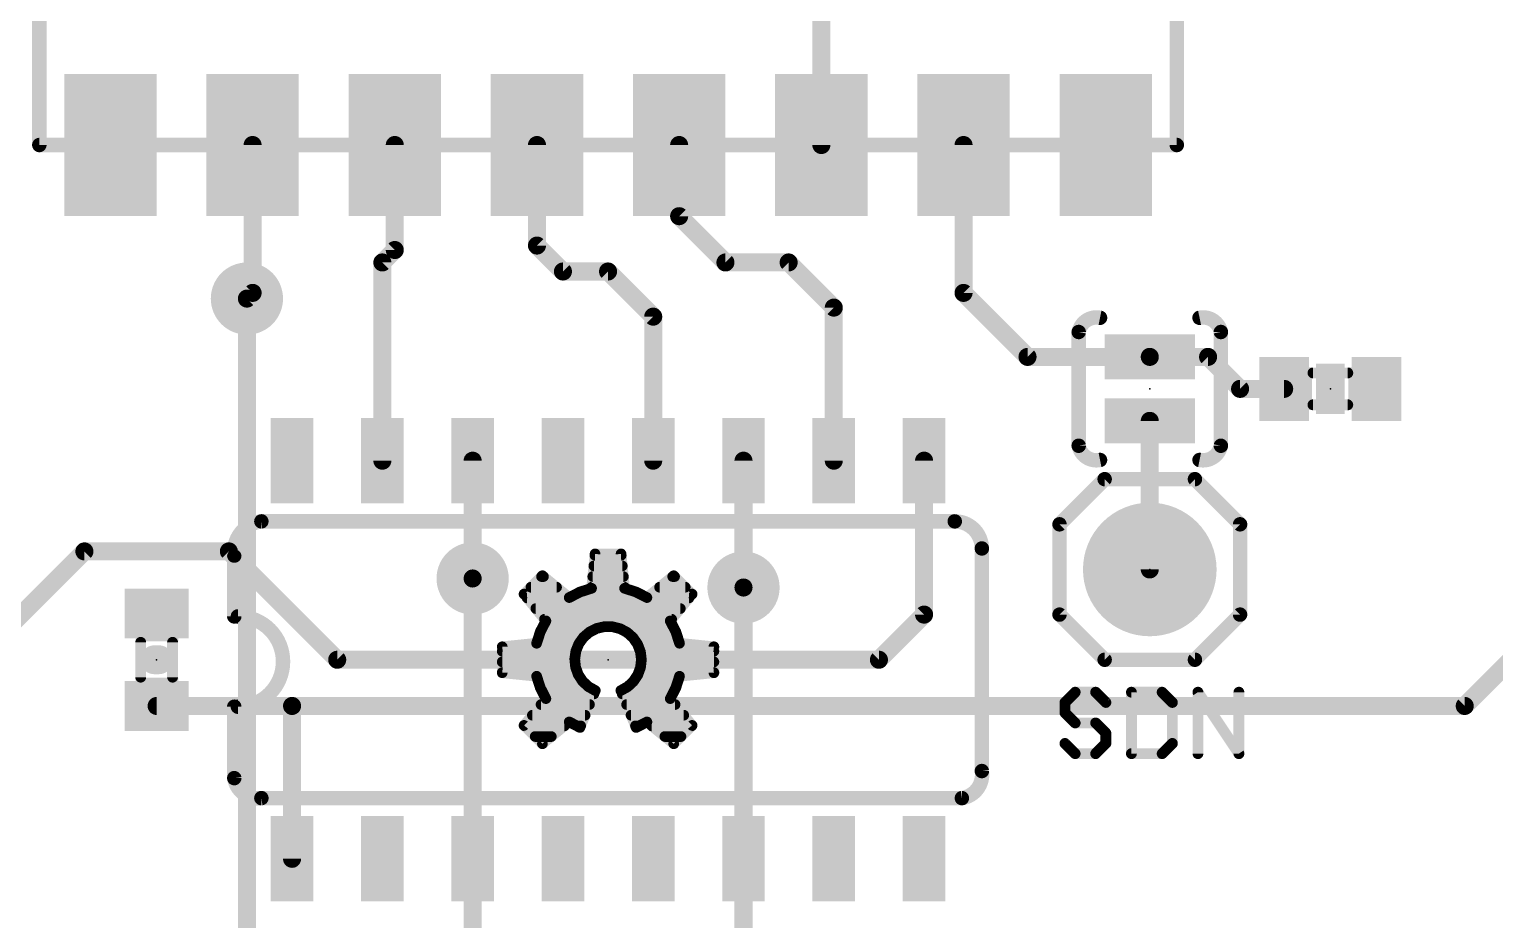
# Model space of a CAD drawing. Extents: x -19.1 to 53.5, y -15.6 to 59.8.
# Drawn here: x 18.53 to 39.14, y 26.82 to 39.35 of the extents above; entities that cross this region are included whole.
import ezdxf

# ---------------------------------------------------------------- set-up
doc = ezdxf.new("R2010")
doc.units = 0
for name, color, linetype in [('1', 12, 'CONTINUOUS'), ('16', 132, 'CONTINUOUS'), ('17', 110, 'CONTINUOUS'), ('18', 110, 'CONTINUOUS'), ('21', 41, 'CONTINUOUS'), ('22', 40, 'CONTINUOUS'), ('23', 53, 'CONTINUOUS'), ('24', 53, 'CONTINUOUS'), ('51', 53, 'CONTINUOUS')]:
    doc.layers.add(name, color=color, linetype=linetype)

# ---------------------------------------------------------------- blocks, each defined once
blk = doc.blocks.new('RECT')
blk.add_solid([(-0.5, -0.5), (0.5, -0.5), (-0.5, 0.5), (0.5, 0.5)])
blk = doc.blocks.new('ROUNDP')
at = {"const_width": 0.5}
blk.add_lwpolyline([(0, -0.25, 1), (0, 0.25, 1), (0, -0.25)], format="xyb", dxfattribs=at)
blk = doc.blocks.new('ROUNDV')
at = {"const_width": 0.5}
blk.add_lwpolyline([(0, -0.25, 1), (0, 0.25, 1), (0, -0.25)], format="xyb", dxfattribs=at)

msp = doc.modelspace()

# ---------------------------------------------------------------- linework, layer by layer
at = {"layer": '1', "const_width": 0.254}
for points in [[(29.67, 47.8), (29.67, 37.72)], [(21.67, 35.64), (21.67, 37.72)], [(23.67, 36.243), (23.67, 37.72)], [(25.67, 36.306), (25.67, 37.72)], [(27.67, 36.719), (27.67, 37.72)], [(31.67, 35.64), (31.67, 37.72)], [(28.321, 36.068), (27.67, 36.719)], [(23.495, 36.068), (23.67, 36.243)], [(26.035, 35.941), (25.67, 36.306)], [(23.495, 33.28), (23.495, 36.068)], [(29.21, 36.068), (28.321, 36.068)], [(29.845, 35.433), (29.21, 36.068)], [(26.67, 35.941), (26.035, 35.941)], [(27.305, 35.306), (26.67, 35.941)], [(21.59, 35.56), (21.67, 35.64)], [(32.57, 34.74), (31.67, 35.64)], [(29.845, 33.28), (29.845, 35.433)], [(27.305, 33.28), (27.305, 35.306)], [(32.57, 34.74), (34.29, 34.74)], [(34.29, 34.74), (35.11, 34.74)], [(35.11, 34.74), (35.56, 34.29)], [(35.56, 34.29), (36.18, 34.29)], [(34.29, 31.75), (34.29, 33.84)], [(24.765, 31.623), (24.765, 33.28)], [(28.575, 31.496), (28.575, 33.28)], [(31.115, 31.115), (31.115, 33.28)], [(15.24, 27.94), (19.304, 32.004)], [(19.304, 32.004), (21.336, 32.004)], [(21.336, 32.004), (22.86, 30.48)], [(30.48, 30.48), (31.115, 31.115)], [(22.86, 30.48), (30.48, 30.48)], [(38.72, 29.83), (39.37, 30.48)], [(22.225, 29.83), (20.32, 29.83)], [(22.225, 29.83), (38.72, 29.83)], [(22.225, 27.68), (22.225, 29.83)]]:
    msp.add_lwpolyline(points, dxfattribs=at)
at = {"layer": '1', "const_width": 0.127}
for points in [[(21.7335, 37.72, 1), (21.6065, 37.72)], [(23.7335, 37.72, 1), (23.6065, 37.72)], [(25.7335, 37.72, 1), (25.6065, 37.72)], [(27.7335, 37.72, 1), (27.6065, 37.72)], [(29.6065, 37.72, 1), (29.7335, 37.72)], [(31.7335, 37.72, 1), (31.6065, 37.72)], [(27.7149, 36.7639, 1), (27.6251, 36.6741)], [(27.6065, 36.719, 1), (27.7335, 36.719)], [(23.6065, 36.243, 1), (23.7335, 36.243)], [(23.7149, 36.1981, 1), (23.6251, 36.2879)], [(25.7149, 36.3509, 1), (25.6251, 36.2611)], [(25.6065, 36.306, 1), (25.7335, 36.306)], [(23.5585, 36.068, 1), (23.4315, 36.068)], [(23.4501, 36.1129, 1), (23.5399, 36.0231)], [(28.321, 36.1315, 1), (28.321, 36.0045)], [(28.2761, 36.0231, 1), (28.3659, 36.1129)], [(29.2549, 36.1129, 1), (29.1651, 36.0231)], [(29.21, 36.0045, 1), (29.21, 36.1315)], [(26.035, 36.0045, 1), (26.035, 35.8775)], [(25.9901, 35.8961, 1), (26.0799, 35.9859)], [(26.7149, 35.9859, 1), (26.6251, 35.8961)], [(26.67, 35.8775, 1), (26.67, 36.0045)], [(21.5451, 35.6049, 1), (21.6349, 35.5151)], [(21.6065, 35.64, 1), (21.7335, 35.64)], [(21.7149, 35.5951, 1), (21.6251, 35.6849)], [(31.7149, 35.6849, 1), (31.6251, 35.5951)], [(31.6065, 35.64, 1), (31.7335, 35.64)], [(29.9085, 35.433, 1), (29.7815, 35.433)], [(29.8001, 35.3881, 1), (29.8899, 35.4779)], [(27.3685, 35.306, 1), (27.2415, 35.306)], [(27.2601, 35.2611, 1), (27.3499, 35.3509)], [(32.57, 34.8035, 1), (32.57, 34.6765)], [(32.5251, 34.6951, 1), (32.6149, 34.7849)], [(34.29, 34.8035, 1), (34.29, 34.6765)], [(34.29, 34.6765, 1), (34.29, 34.8035)], [(35.1549, 34.7849, 1), (35.0651, 34.6951)], [(35.11, 34.6765, 1), (35.11, 34.8035)], [(35.56, 34.3535, 1), (35.56, 34.2265)], [(35.5151, 34.2451, 1), (35.6049, 34.3349)], [(36.18, 34.2265, 1), (36.18, 34.3535)], [(34.3535, 33.84, 1), (34.2265, 33.84)], [(24.8285, 33.28, 1), (24.7015, 33.28)], [(28.6385, 33.28, 1), (28.5115, 33.28)], [(31.1785, 33.28, 1), (31.0515, 33.28)], [(23.4315, 33.28, 1), (23.5585, 33.28)], [(27.2415, 33.28, 1), (27.3685, 33.28)], [(29.7815, 33.28, 1), (29.9085, 33.28)], [(19.304, 32.0675, 1), (19.304, 31.9405)], [(19.3489, 31.9591, 1), (19.2591, 32.0489)], [(21.3809, 32.0489, 1), (21.2911, 31.9591)], [(21.336, 31.9405, 1), (21.336, 32.0675)], [(34.2265, 31.75, 1), (34.3535, 31.75)], [(24.7015, 31.623, 1), (24.8285, 31.623)], [(28.5115, 31.496, 1), (28.6385, 31.496)], [(31.0515, 31.115, 1), (31.1785, 31.115)], [(31.1599, 31.0701, 1), (31.0701, 31.1599)], [(22.86, 30.5435, 1), (22.86, 30.4165)], [(22.8151, 30.4351, 1), (22.9049, 30.5249)], [(30.4351, 30.5249, 1), (30.5249, 30.4351)], [(30.48, 30.4165, 1), (30.48, 30.5435)], [(20.32, 29.8935, 1), (20.32, 29.7665)], [(22.225, 29.8935, 1), (22.225, 29.7665)], [(22.2885, 29.83, 1), (22.1615, 29.83)], [(22.225, 29.7665, 1), (22.225, 29.8935)], [(38.6751, 29.8749, 1), (38.7649, 29.7851)], [(38.72, 29.7665, 1), (38.72, 29.8935)], [(22.1615, 27.68, 1), (22.2885, 27.68)]]:
    msp.add_lwpolyline(points, format="xyb", dxfattribs=at)
at = {"layer": '16', "const_width": 0.254}
for points in [[(21.59, 24.13), (21.59, 35.56)], [(24.765, 23.495), (24.765, 31.623)], [(28.575, 22.225), (28.575, 31.496)]]:
    msp.add_lwpolyline(points, dxfattribs=at)
at = {"layer": '16', "const_width": 0.127}
for points in [[(21.6535, 35.56, 1), (21.5265, 35.56)], [(24.8285, 31.623, 1), (24.7015, 31.623)], [(28.6385, 31.496, 1), (28.5115, 31.496)]]:
    msp.add_lwpolyline(points, format="xyb", dxfattribs=at)
at = {"layer": '21'}
for points, const_width in [([(18.67, 37.72), (18.67, 53.72)], 0.2032), ([(34.67, 53.72), (34.67, 37.72)], 0.2032), ([(33.29, 33.49), (33.29, 35.09)], 0.2032), ([(35.29, 35.09), (35.29, 33.49)], 0.2032), ([(33.655, 33.02), (33.02, 32.385)], 0.2032), ([(34.925, 33.02), (33.655, 33.02)], 0.2032), ([(35.56, 32.385), (34.925, 33.02)], 0.2032), ([(31.5468, 32.4263), (21.7932, 32.4263)], 0.2032), ([(33.02, 32.385), (33.02, 31.115)], 0.2032), ([(35.56, 31.115), (35.56, 32.385)], 0.2032), ([(21.4122, 31.9326), (21.4122, 31.0896)], 0.2032), ([(31.9278, 28.9147), (31.9278, 32.0453)], 0.2032), ([(33.02, 31.115), (33.655, 30.48)], 0.2032), ([(34.925, 30.48), (35.56, 31.115)], 0.2032), ([(20.2895, 30.48), (20.3505, 30.48)], 0.4064), ([(33.655, 30.48), (34.925, 30.48)], 0.2032), ([(33.2403, 30.0235), (33.0962, 29.8795)], 0.1524), ([(33.5284, 30.0235), (33.2403, 30.0235)], 0.1524), ([(33.6724, 29.8795), (33.5284, 30.0235)], 0.1524), ([(34.0317, 30.0235), (34.0317, 29.1592)], 0.1524), ([(34.4639, 30.0235), (34.0317, 30.0235)], 0.1524), ([(34.6079, 29.8795), (34.4639, 30.0235)], 0.1524), ([(34.9672, 29.1592), (34.9672, 30.0235)], 0.1524), ([(34.9672, 30.0235), (35.5435, 29.1592)], 0.1524), ([(35.5435, 29.1592), (35.5435, 30.0235)], 0.1524), ([(21.4122, 28.8147), (21.4122, 29.8196)], 0.2032), ([(33.0962, 29.8795), (33.0962, 29.7354)], 0.1524), ([(34.6079, 29.3033), (34.6079, 29.8795)], 0.1524), ([(33.0962, 29.7354), (33.2403, 29.5914)], 0.1524), ([(33.2403, 29.5914), (33.5284, 29.5914)], 0.1524), ([(33.5284, 29.5914), (33.6724, 29.4473)], 0.1524), ([(33.6724, 29.4473), (33.6724, 29.3033)], 0.1524), ([(33.2403, 29.1592), (33.0962, 29.3033)], 0.1524), ([(33.6724, 29.3033), (33.5284, 29.1592)], 0.1524), ([(34.4639, 29.1592), (34.6079, 29.3033)], 0.1524), ([(33.5284, 29.1592), (33.2403, 29.1592)], 0.1524), ([(34.0317, 29.1592), (34.4639, 29.1592)], 0.1524), ([(21.7932, 28.5337), (31.6468, 28.5337)], 0.2032)]:
    msp.add_lwpolyline(points, dxfattribs=dict(at, const_width=const_width))
for points, const_width in [([(18.6192, 37.72, 1), (18.7208, 37.72)], 0.1016), ([(34.6192, 37.72, 1), (34.7208, 37.72)], 0.1016), ([(33.59, 35.29, 0.4142), (33.29, 35.09)], 0.2032), ([(33.58, 35.2402, 1), (33.6, 35.3398)], 0.1016), ([(35.29, 35.09, 0.4142), (34.99, 35.29)], 0.2032), ([(34.98, 35.3398, 1), (35, 35.2402)], 0.1016), ([(33.3408, 35.09, 1), (33.2392, 35.09)], 0.1016), ([(33.2402, 35.1, 1), (33.3398, 35.08)], 0.1016), ([(35.3408, 35.09, 1), (35.2392, 35.09)], 0.1016), ([(35.2402, 35.08, 1), (35.3398, 35.1)], 0.1016), ([(33.29, 33.49, 0.4142), (33.59, 33.29)], 0.2032), ([(33.3398, 33.5, 1), (33.2402, 33.48)], 0.1016), ([(33.2392, 33.49, 1), (33.3408, 33.49)], 0.1016), ([(34.99, 33.29, 0.4142), (35.29, 33.49)], 0.2032), ([(35.2392, 33.49, 1), (35.3408, 33.49)], 0.1016), ([(35.3398, 33.48, 1), (35.2402, 33.5)], 0.1016), ([(33.6, 33.2402, 1), (33.58, 33.3398)], 0.1016), ([(35, 33.3398, 1), (34.98, 33.2402)], 0.1016), ([(33.655, 33.0708, 1), (33.655, 32.9692)], 0.1016), ([(33.6909, 32.9841, 1), (33.6191, 33.0559)], 0.1016), ([(34.9609, 33.0559, 1), (34.8891, 32.9841)], 0.1016), ([(34.925, 32.9692, 1), (34.925, 33.0708)], 0.1016), ([(21.7932, 32.4263, 0.4143), (21.4122, 31.9453)], 0.2032), ([(21.7932, 32.4771, 1), (21.7932, 32.3755)], 0.1016), ([(21.799, 32.3758, 1), (21.7874, 32.4768)], 0.1016), ([(31.9278, 32.0453, 0.4144), (31.5468, 32.4263)], 0.2032), ([(31.5468, 32.4771, 1), (31.5468, 32.3755)], 0.1016), ([(31.5468, 32.3755, 1), (31.5468, 32.4771)], 0.1016), ([(33.0708, 32.385, 1), (32.9692, 32.385)], 0.1016), ([(32.9841, 32.4209, 1), (33.0559, 32.3491)], 0.1016), ([(35.6108, 32.385, 1), (35.5092, 32.385)], 0.1016), ([(35.5241, 32.3491, 1), (35.5959, 32.4209)], 0.1016), ([(21.463, 31.9326, 1), (21.3614, 31.9326)], 0.1016), ([(21.3617, 31.9394, 1), (21.4627, 31.9512)], 0.1016), ([(31.9786, 32.0453, 1), (31.877, 32.0453)], 0.1016), ([(31.877, 32.0453, 1), (31.9786, 32.0453)], 0.1016), ([(21.3614, 31.0896, 1), (21.463, 31.0896)], 0.1016), ([(21.463, 29.8196, 1), (21.463, 31.0896)], 0.2032), ([(21.463, 31.1404, 1), (21.463, 31.0388)], 0.1016), ([(33.0559, 31.1509, 1), (32.9841, 31.0791)], 0.1016), ([(32.9692, 31.115, 1), (33.0708, 31.115)], 0.1016), ([(35.5092, 31.115, 1), (35.6108, 31.115)], 0.1016), ([(35.5959, 31.0791, 1), (35.5241, 31.1509)], 0.1016), ([(20.2895, 30.5816, 1), (20.2895, 30.3784)], 0.2032), ([(20.3505, 30.3784, 1), (20.3505, 30.5816)], 0.2032), ([(33.655, 30.5308, 1), (33.655, 30.4292)], 0.1016), ([(33.6191, 30.4441, 1), (33.6909, 30.5159)], 0.1016), ([(34.8891, 30.5159, 1), (34.9609, 30.4441)], 0.1016), ([(34.925, 30.4292, 1), (34.925, 30.5308)], 0.1016), ([(33.2403, 30.0616, 1), (33.2403, 29.9854)], 0.0762), ([(33.2672, 29.9966, 1), (33.2133, 30.0505)], 0.0762), ([(33.5553, 30.0505, 1), (33.5014, 29.9966)], 0.0762), ([(33.5284, 29.9854, 1), (33.5284, 30.0616)], 0.0762), ([(34.0698, 30.0235, 1), (33.9936, 30.0235)], 0.0762), ([(34.0317, 30.0616, 1), (34.0317, 29.9854)], 0.0762), ([(34.4908, 30.0505, 1), (34.4369, 29.9966)], 0.0762), ([(34.4639, 29.9854, 1), (34.4639, 30.0616)], 0.0762), ([(34.9989, 30.0447, 1), (34.9355, 30.0024)], 0.0762), ([(35.0053, 30.0235, 1), (34.9291, 30.0235)], 0.0762), ([(35.5816, 30.0235, 1), (35.5054, 30.0235)], 0.0762), ([(21.463, 29.8196, 1), (21.3614, 29.8196)], 0.1016), ([(21.463, 29.8704, 1), (21.463, 29.7688)], 0.1016), ([(33.1343, 29.8795, 1), (33.0581, 29.8795)], 0.0762), ([(33.0693, 29.9064, 1), (33.1231, 29.8525)], 0.0762), ([(33.6455, 29.8525, 1), (33.6994, 29.9064)], 0.0762), ([(34.646, 29.8795, 1), (34.5698, 29.8795)], 0.0762), ([(34.581, 29.8525, 1), (34.6349, 29.9064)], 0.0762), ([(33.1231, 29.7624, 1), (33.0693, 29.7085)], 0.0762), ([(33.0581, 29.7354, 1), (33.1343, 29.7354)], 0.0762), ([(33.2403, 29.6295, 1), (33.2403, 29.5533)], 0.0762), ([(33.2133, 29.5644, 1), (33.2672, 29.6183)], 0.0762), ([(33.5553, 29.6183, 1), (33.5014, 29.5644)], 0.0762), ([(33.5284, 29.5533, 1), (33.5284, 29.6295)], 0.0762), ([(33.7105, 29.4473, 1), (33.6343, 29.4473)], 0.0762), ([(33.6455, 29.4204, 1), (33.6994, 29.4743)], 0.0762), ([(33.1231, 29.3302, 1), (33.0693, 29.2763)], 0.0762), ([(33.6343, 29.3033, 1), (33.7105, 29.3033)], 0.0762), ([(33.6994, 29.2763, 1), (33.6455, 29.3302)], 0.0762), ([(34.5698, 29.3033, 1), (34.646, 29.3033)], 0.0762), ([(34.6349, 29.2763, 1), (34.581, 29.3302)], 0.0762), ([(33.2403, 29.1973, 1), (33.2403, 29.1211)], 0.0762), ([(33.2133, 29.1323, 1), (33.2672, 29.1861)], 0.0762), ([(33.5014, 29.1861, 1), (33.5553, 29.1323)], 0.0762), ([(33.5284, 29.1211, 1), (33.5284, 29.1973)], 0.0762), ([(34.0317, 29.1973, 1), (34.0317, 29.1211)], 0.0762), ([(33.9936, 29.1592, 1), (34.0698, 29.1592)], 0.0762), ([(34.4369, 29.1861, 1), (34.4908, 29.1323)], 0.0762), ([(34.4639, 29.1211, 1), (34.4639, 29.1973)], 0.0762), ([(34.9291, 29.1592, 1), (35.0053, 29.1592)], 0.0762), ([(35.5054, 29.1592, 1), (35.5816, 29.1592)], 0.0762), ([(35.5118, 29.1381, 1), (35.5752, 29.1803)], 0.0762), ([(21.4122, 28.8147, 0.4145), (21.7932, 28.5337)], 0.2032), ([(21.4624, 28.8223, 1), (21.362, 28.8071)], 0.1016), ([(21.3614, 28.8147, 1), (21.463, 28.8147)], 0.1016), ([(31.6468, 28.5337, 0.4142), (31.9278, 28.9147)], 0.2032), ([(31.978, 28.9223, 1), (31.8776, 28.9071)], 0.1016), ([(31.877, 28.9147, 1), (31.9786, 28.9147)], 0.1016), ([(21.7932, 28.5845, 1), (21.7932, 28.4829)], 0.1016), ([(21.8008, 28.4835, 1), (21.7856, 28.5839)], 0.1016), ([(31.6392, 28.5839, 1), (31.6544, 28.4835)], 0.1016), ([(31.6468, 28.4829, 1), (31.6468, 28.5845)], 0.1016)]:
    msp.add_lwpolyline(points, format="xyb", dxfattribs=dict(at, const_width=const_width))
at = {"layer": '22', "const_width": 0.15}
for points in [[(26.438, 31.4849), (26.4872, 31.9688)], [(26.4853, 31.95), (26.8547, 31.95)], [(26.4872, 31.9688), (26.8528, 31.9688)], [(26.8528, 31.9688), (26.902, 31.4849)], [(26.47, 31.8), (26.87, 31.8)], [(25.488, 31.4035), (25.7465, 31.662)], [(25.5845, 31.5), (25.9452, 31.5)], [(25.7345, 31.65), (25.7612, 31.65)], [(25.7465, 31.662), (26.1235, 31.3546)], [(26.2753, 31.4328), (26.438, 31.4849)], [(26.4395, 31.5), (26.9005, 31.5)], [(26.4548, 31.65), (26.8852, 31.65)], [(26.902, 31.4849), (27.0647, 31.4328)], [(27.2165, 31.3546), (27.5935, 31.662)], [(27.3948, 31.5), (27.7555, 31.5)], [(27.5788, 31.65), (27.6055, 31.65)], [(27.5935, 31.662), (27.852, 31.4035)], [(25.7954, 31.0265), (25.488, 31.4035)], [(25.5316, 31.35), (27.8084, 31.35)], [(26.1235, 31.3546), (26.2753, 31.4328)], [(27.0647, 31.4328), (27.2165, 31.3546)], [(27.852, 31.4035), (27.5446, 31.0265)], [(25.6539, 31.2), (27.6861, 31.2)], [(25.7762, 31.05), (27.5638, 31.05)], [(25.6651, 30.712), (25.7172, 30.8747)], [(25.7172, 30.8747), (25.7954, 31.0265)], [(25.7302, 30.9), (26.4696, 30.9)], [(26.4097, 30.8696), (26.3245, 30.7966)], [(26.5098, 30.9204), (26.4097, 30.8696)], [(26.619, 30.9458), (26.5098, 30.9204)], [(26.7312, 30.9446), (26.619, 30.9458)], [(26.8399, 30.9168), (26.7312, 30.9446)], [(26.9389, 30.8639), (26.8399, 30.9168)], [(26.8713, 30.9), (27.6098, 30.9)], [(27.0224, 30.789), (26.9389, 30.8639)], [(27.5446, 31.0265), (27.6228, 30.8747)], [(27.6228, 30.8747), (27.6749, 30.712)], [(25.1812, 30.6628), (25.6651, 30.712)], [(25.1812, 30.2972), (25.1812, 30.6628)], [(25.6773, 30.75), (26.2911, 30.75)], [(26.2592, 30.7054), (26.2173, 30.6013)], [(26.3245, 30.7966), (26.2592, 30.7054)], [(27.0858, 30.6964), (27.0224, 30.789)], [(27.0491, 30.75), (27.6627, 30.75)], [(27.1253, 30.5914), (27.0858, 30.6964)], [(27.6749, 30.712), (28.1588, 30.6628)], [(28.1588, 30.6628), (28.1588, 30.2972)], [(25.1812, 30.6), (26.2172, 30.6)], [(25.1812, 30.45), (26.2054, 30.45)], [(26.2173, 30.6013), (26.2015, 30.4902)], [(26.2015, 30.4902), (26.2125, 30.3785)], [(27.1221, 30.6), (28.1588, 30.6)], [(27.1388, 30.48), (27.1253, 30.5914)], [(27.1259, 30.3706), (27.1388, 30.48)], [(27.1353, 30.45), (28.1588, 30.45)], [(25.1812, 30.3), (26.24, 30.3)], [(25.6651, 30.248), (25.1812, 30.2972)], [(25.7172, 30.0853), (25.6651, 30.248)], [(26.2125, 30.3785), (26.2497, 30.2727)], [(26.2497, 30.2727), (26.311, 30.1787)], [(27.0265, 30.1755), (27.0877, 30.2672)], [(27.0877, 30.2672), (27.1259, 30.3706)], [(27.0998, 30.3), (28.1588, 30.3)], [(27.6749, 30.248), (27.6228, 30.0853)], [(28.1588, 30.2972), (27.6749, 30.248)], [(25.6965, 30.15), (26.3416, 30.15)], [(25.7954, 29.9335), (25.7172, 30.0853)], [(26.4906, 30.0469), (26.2753, 29.5272)], [(26.311, 30.1787), (26.3928, 30.102)], [(26.3928, 30.102), (26.4906, 30.0469)], [(26.8494, 30.0469), (26.9456, 30.1007)], [(27.0647, 29.5272), (26.8494, 30.0469)], [(26.9456, 30.1007), (27.0265, 30.1755)], [(26.9989, 30.15), (27.6435, 30.15)], [(27.6228, 30.0853), (27.5446, 29.9335)], [(25.488, 29.5565), (25.7954, 29.9335)], [(25.7273, 29.85), (26.409, 29.85)], [(25.7611, 30), (26.4712, 30)], [(26.8688, 30), (27.5789, 30)], [(26.931, 29.85), (27.6127, 29.85)], [(27.5446, 29.9335), (27.852, 29.5565)], [(25.605, 29.7), (26.3469, 29.7)], [(26.9931, 29.7), (27.735, 29.7)], [(25.7465, 29.298), (25.488, 29.5565)], [(25.4945, 29.55), (26.0556, 29.55)], [(26.1235, 29.6054), (25.7465, 29.298)], [(26.2753, 29.5272), (26.1235, 29.6054)], [(26.231, 29.55), (26.2847, 29.55)], [(27.0553, 29.55), (27.109, 29.55)], [(27.2165, 29.6054), (27.0647, 29.5272)], [(27.5935, 29.298), (27.2165, 29.6054)], [(27.2844, 29.55), (27.8455, 29.55)], [(27.852, 29.5565), (27.5935, 29.298)], [(25.6445, 29.4), (25.8716, 29.4)], [(27.4684, 29.4), (27.6955, 29.4)]]:
    msp.add_lwpolyline(points, dxfattribs=at)
at = {"layer": '22', "const_width": 0.075}
for points in [[(26.4853, 31.9875, 1), (26.4853, 31.9125)], [(26.4872, 32.0063, 1), (26.4872, 31.9313)], [(26.5245, 31.965, 1), (26.4499, 31.9726)], [(26.8901, 31.9726, 1), (26.8155, 31.965)], [(26.8528, 31.9313, 1), (26.8528, 32.0063)], [(26.8547, 31.9125, 1), (26.8547, 31.9875)], [(26.47, 31.8375, 1), (26.47, 31.7625)], [(26.87, 31.7625, 1), (26.87, 31.8375)], [(25.5845, 31.5375, 1), (25.5845, 31.4625)], [(25.7345, 31.6875, 1), (25.7345, 31.6125)], [(25.7702, 31.6911, 1), (25.7228, 31.6329)], [(25.773, 31.6355, 1), (25.72, 31.6885)], [(25.7612, 31.6125, 1), (25.7612, 31.6875)], [(25.9452, 31.4625, 1), (25.9452, 31.5375)], [(26.4395, 31.5375, 1), (26.4395, 31.4625)], [(26.4548, 31.6875, 1), (26.4548, 31.6125)], [(26.4494, 31.4492, 1), (26.4266, 31.5206)], [(26.9134, 31.5206, 1), (26.8906, 31.4492)], [(26.8852, 31.6125, 1), (26.8852, 31.6875)], [(26.9005, 31.4625, 1), (26.9005, 31.5375)], [(27.3948, 31.5375, 1), (27.3948, 31.4625)], [(27.5788, 31.6875, 1), (27.5788, 31.6125)], [(27.62, 31.6885, 1), (27.567, 31.6355)], [(27.6172, 31.6329, 1), (27.5698, 31.6911)], [(27.6055, 31.6125, 1), (27.6055, 31.6875)], [(27.7555, 31.4625, 1), (27.7555, 31.5375)], [(25.5171, 31.4272, 1), (25.4589, 31.3798)], [(25.4615, 31.43, 1), (25.5145, 31.377)], [(25.5316, 31.3875, 1), (25.5316, 31.3125)], [(26.1063, 31.3879, 1), (26.1407, 31.3213)], [(26.0998, 31.3255, 1), (26.1472, 31.3837)], [(26.2639, 31.4685, 1), (26.2868, 31.3971)], [(26.2925, 31.3995, 1), (26.2582, 31.4662)], [(26.4007, 31.4887, 1), (26.4753, 31.4811)], [(26.8647, 31.4811, 1), (26.9393, 31.4887)], [(27.0818, 31.4662, 1), (27.0475, 31.3995)], [(27.0532, 31.3971, 1), (27.0761, 31.4685)], [(27.1928, 31.3837, 1), (27.2402, 31.3255)], [(27.1993, 31.3213, 1), (27.2337, 31.3879)], [(27.8084, 31.3125, 1), (27.8084, 31.3875)], [(27.8811, 31.3798, 1), (27.8229, 31.4272)], [(27.8255, 31.377, 1), (27.8785, 31.43)], [(25.6539, 31.2375, 1), (25.6539, 31.1625)], [(25.7762, 31.0875, 1), (25.7762, 31.0125)], [(27.5638, 31.0125, 1), (27.5638, 31.0875)], [(27.6861, 31.1625, 1), (27.6861, 31.2375)], [(25.6838, 30.8918, 1), (25.7505, 30.8575)], [(25.7529, 30.8632, 1), (25.6815, 30.8861)], [(25.7302, 30.9375, 1), (25.7302, 30.8625)], [(25.8287, 31.0093, 1), (25.7621, 31.0437)], [(25.7663, 31.0028, 1), (25.8245, 31.0502)], [(26.3927, 30.9031, 1), (26.4266, 30.8362)], [(26.4341, 30.8412, 1), (26.3853, 30.8981)], [(26.4696, 30.8625, 1), (26.4696, 30.9375)], [(26.5012, 30.9569, 1), (26.5183, 30.8838)], [(26.5267, 30.8869, 1), (26.4928, 30.9538)], [(26.6194, 30.9833, 1), (26.6186, 30.9083)], [(26.6275, 30.9093, 1), (26.6105, 30.9824)], [(26.7405, 30.9809, 1), (26.7219, 30.9083)], [(26.7308, 30.9071, 1), (26.7316, 30.9821)], [(26.8576, 30.9498, 1), (26.8222, 30.8837)], [(26.8306, 30.8804, 1), (26.8492, 30.9531)], [(26.8713, 30.9375, 1), (26.8713, 30.8625)], [(26.9639, 30.8918, 1), (26.9139, 30.836)], [(26.9212, 30.8308, 1), (26.9566, 30.897)], [(27.5779, 31.0437, 1), (27.5113, 31.0093)], [(27.5155, 31.0502, 1), (27.5737, 31.0028)], [(27.6585, 30.8861, 1), (27.5871, 30.8632)], [(27.5895, 30.8575, 1), (27.6562, 30.8918)], [(27.6098, 30.8625, 1), (27.6098, 30.9375)], [(25.2187, 30.6628, 1), (25.1437, 30.6628)], [(25.1774, 30.7001, 1), (25.185, 30.6255)], [(25.6294, 30.7234, 1), (25.7008, 30.7006)], [(25.6773, 30.7875, 1), (25.6773, 30.7125)], [(25.6689, 30.6747, 1), (25.6613, 30.7493)], [(26.2287, 30.7272, 1), (26.2896, 30.6835)], [(26.2939, 30.6914, 1), (26.2244, 30.7194)], [(26.3001, 30.825, 1), (26.3489, 30.7681)], [(26.2911, 30.7125, 1), (26.2911, 30.7875)], [(26.355, 30.7747, 1), (26.294, 30.8184)], [(27.0534, 30.8102, 1), (26.9915, 30.7678)], [(26.9974, 30.7611, 1), (27.0475, 30.8169)], [(27.0491, 30.7875, 1), (27.0491, 30.7125)], [(27.1209, 30.7096, 1), (27.0507, 30.6832)], [(27.0549, 30.6752, 1), (27.1168, 30.7176)], [(27.6787, 30.7493, 1), (27.6711, 30.6747)], [(27.6392, 30.7006, 1), (27.7106, 30.7234)], [(27.6627, 30.7125, 1), (27.6627, 30.7875)], [(28.1963, 30.6628, 1), (28.1213, 30.6628)], [(28.155, 30.6255, 1), (28.1626, 30.7001)], [(25.1812, 30.6375, 1), (25.1812, 30.5625)], [(25.1812, 30.4875, 1), (25.1812, 30.4125)], [(26.2388, 30.4938, 1), (26.1641, 30.4865)], [(26.1643, 30.4955, 1), (26.2386, 30.4849)], [(26.1825, 30.6152, 1), (26.2521, 30.5873)], [(26.2545, 30.596, 1), (26.1802, 30.6066)], [(26.2054, 30.4125, 1), (26.2054, 30.4875)], [(26.2172, 30.5625, 1), (26.2172, 30.6375)], [(27.1221, 30.6375, 1), (27.1221, 30.5625)], [(27.1626, 30.5959, 1), (27.0881, 30.5869)], [(27.0903, 30.5782, 1), (27.1604, 30.6046)], [(27.1353, 30.4875, 1), (27.1353, 30.4125)], [(27.176, 30.4756, 1), (27.1016, 30.4844)], [(27.1016, 30.4755, 1), (27.176, 30.4845)], [(28.1588, 30.5625, 1), (28.1588, 30.6375)], [(28.1588, 30.4125, 1), (28.1588, 30.4875)], [(25.1812, 30.3375, 1), (25.1812, 30.2625)], [(25.185, 30.3345, 1), (25.1774, 30.2599)], [(25.1437, 30.2972, 1), (25.2187, 30.2972)], [(25.7008, 30.2594, 1), (25.6294, 30.2366)], [(25.6613, 30.2107, 1), (25.6689, 30.2853)], [(26.2478, 30.391, 1), (26.1771, 30.3661)], [(26.1751, 30.3748, 1), (26.2498, 30.3822)], [(26.2811, 30.2931, 1), (26.2182, 30.2522)], [(26.2143, 30.2602, 1), (26.285, 30.2851)], [(26.24, 30.2625, 1), (26.24, 30.3375)], [(27.0525, 30.2801, 1), (27.1229, 30.2542)], [(27.1189, 30.2463, 1), (27.0565, 30.288)], [(27.0998, 30.3375, 1), (27.0998, 30.2625)], [(27.0886, 30.375, 1), (27.1631, 30.3662)], [(27.161, 30.3576, 1), (27.0907, 30.3835)], [(27.6711, 30.2853, 1), (27.6787, 30.2107)], [(27.7106, 30.2366, 1), (27.6392, 30.2594)], [(28.1213, 30.2972, 1), (28.1963, 30.2972)], [(28.1626, 30.2599, 1), (28.155, 30.3345)], [(28.1588, 30.2625, 1), (28.1588, 30.3375)], [(25.6965, 30.1875, 1), (25.6965, 30.1125)], [(25.7505, 30.1025, 1), (25.6838, 30.0682)], [(25.6815, 30.0739, 1), (25.7529, 30.0968)], [(26.3366, 30.206, 1), (26.2853, 30.1513)], [(26.2795, 30.1582, 1), (26.3424, 30.1992)], [(26.3416, 30.1125, 1), (26.3416, 30.1875)], [(26.4112, 30.1346, 1), (26.3744, 30.0693)], [(26.3672, 30.0746, 1), (26.4185, 30.1293)], [(26.5252, 30.0325, 1), (26.456, 30.0613)], [(26.4722, 30.0142, 1), (26.509, 30.0796)], [(26.884, 30.0613, 1), (26.8148, 30.0325)], [(26.8311, 30.0796, 1), (26.8677, 30.0142)], [(26.9201, 30.1283, 1), (26.971, 30.0732)], [(26.9639, 30.068, 1), (26.9272, 30.1335)], [(26.9989, 30.1875, 1), (26.9989, 30.1125)], [(26.9953, 30.1964, 1), (27.0577, 30.1547)], [(27.0519, 30.148, 1), (27.001, 30.2031)], [(27.5871, 30.0968, 1), (27.6585, 30.0739)], [(27.6562, 30.0682, 1), (27.5895, 30.1025)], [(27.6435, 30.1125, 1), (27.6435, 30.1875)], [(25.7273, 29.8875, 1), (25.7273, 29.8125)], [(25.7611, 30.0375, 1), (25.7611, 29.9625)], [(25.7621, 29.9163, 1), (25.8287, 29.9507)], [(25.8245, 29.9098, 1), (25.7663, 29.9572)], [(26.409, 29.8125, 1), (26.409, 29.8875)], [(26.4712, 29.9625, 1), (26.4712, 30.0375)], [(26.8688, 30.0375, 1), (26.8688, 29.9625)], [(26.931, 29.8875, 1), (26.931, 29.8125)], [(27.5737, 29.9572, 1), (27.5155, 29.9098)], [(27.5113, 29.9507, 1), (27.5779, 29.9163)], [(27.5789, 29.9625, 1), (27.5789, 30.0375)], [(27.6127, 29.8125, 1), (27.6127, 29.8875)], [(25.605, 29.7375, 1), (25.605, 29.6625)], [(26.3469, 29.6625, 1), (26.3469, 29.7375)], [(26.9931, 29.7375, 1), (26.9931, 29.6625)], [(27.735, 29.6625, 1), (27.735, 29.7375)], [(25.5145, 29.583, 1), (25.4615, 29.53)], [(25.4589, 29.5802, 1), (25.5171, 29.5328)], [(25.4945, 29.5875, 1), (25.4945, 29.5125)], [(26.0556, 29.5125, 1), (26.0556, 29.5875)], [(26.1407, 29.6387, 1), (26.1063, 29.5721)], [(26.1472, 29.5763, 1), (26.0998, 29.6345)], [(26.231, 29.5875, 1), (26.231, 29.5125)], [(26.2407, 29.5416, 1), (26.3099, 29.5128)], [(26.2581, 29.4939, 1), (26.2925, 29.5605)], [(26.2847, 29.5125, 1), (26.2847, 29.5875)], [(27.0553, 29.5875, 1), (27.0553, 29.5125)], [(27.0475, 29.5605, 1), (27.0819, 29.4939)], [(27.0301, 29.5128, 1), (27.0993, 29.5416)], [(27.109, 29.5125, 1), (27.109, 29.5875)], [(27.2402, 29.6345, 1), (27.1928, 29.5763)], [(27.2337, 29.5721, 1), (27.1993, 29.6387)], [(27.2844, 29.5875, 1), (27.2844, 29.5125)], [(27.8229, 29.5328, 1), (27.8811, 29.5802)], [(27.8785, 29.53, 1), (27.8255, 29.583)], [(27.8455, 29.5125, 1), (27.8455, 29.5875)], [(25.6445, 29.4375, 1), (25.6445, 29.3625)], [(25.7228, 29.3271, 1), (25.7702, 29.2689)], [(25.72, 29.2715, 1), (25.773, 29.3245)], [(25.8716, 29.3625, 1), (25.8716, 29.4375)], [(27.4684, 29.4375, 1), (27.4684, 29.3625)], [(27.567, 29.3245, 1), (27.62, 29.2715)], [(27.5698, 29.2689, 1), (27.6172, 29.3271)], [(27.6955, 29.3625, 1), (27.6955, 29.4375)]]:
    msp.add_lwpolyline(points, format="xyb", dxfattribs=at)
at = {"layer": '23'}
for p in [(34.29, 34.29), (36.83, 34.29), (34.29, 31.75), (20.32, 30.48), (26.67, 30.48)]:
    msp.add_point(p, dxfattribs=at)
at = {"layer": '24'}
msp.add_point((26.67, 30.48), dxfattribs=at)
at = {"layer": '51'}
for points, const_width in [([(18.67, 37.72), (34.67, 37.72)], 0.2032), ([(36.585, 34.514), (37.075, 34.514)], 0.1524), ([(37.075, 34.066), (36.585, 34.066)], 0.1524), ([(20.096, 30.235), (20.096, 30.725)], 0.1524), ([(20.544, 30.725), (20.544, 30.235)], 0.1524)]:
    msp.add_lwpolyline(points, dxfattribs=dict(at, const_width=const_width))
for points, const_width in [([(18.67, 37.7708, 1), (18.67, 37.6692)], 0.1016), ([(34.67, 37.6692, 1), (34.67, 37.7708)], 0.1016), ([(36.585, 34.5521, 1), (36.585, 34.4759)], 0.0762), ([(37.075, 34.4759, 1), (37.075, 34.5521)], 0.0762), ([(36.585, 34.1041, 1), (36.585, 34.0279)], 0.0762), ([(37.075, 34.0279, 1), (37.075, 34.1041)], 0.0762), ([(20.1341, 30.725, 1), (20.0579, 30.725)], 0.0762), ([(20.5821, 30.725, 1), (20.5059, 30.725)], 0.0762), ([(20.0579, 30.235, 1), (20.1341, 30.235)], 0.0762), ([(20.5059, 30.235, 1), (20.5821, 30.235)], 0.0762)]:
    msp.add_lwpolyline(points, format="xyb", dxfattribs=dict(at, const_width=const_width))

# ---------------------------------------------------------------- block references
at = {"layer": '1'}
for p, xscale, yscale in [((19.67, 37.72), 1.3, 2), ((21.67, 37.72), 1.3, 2), ((23.67, 37.72), 1.3, 2), ((25.67, 37.72), 1.3, 2), ((27.67, 37.72), 1.3, 2), ((29.67, 37.72), 1.3, 2), ((31.67, 37.72), 1.3, 2), ((33.67, 37.72), 1.3, 2), ((22.225, 33.28), 0.6, 1.2), ((23.495, 33.28), 0.6, 1.2), ((24.765, 33.28), 0.6, 1.2), ((26.035, 33.28), 0.6, 1.2), ((27.305, 33.28), 0.6, 1.2), ((28.575, 33.28), 0.6, 1.2), ((29.845, 33.28), 0.6, 1.2), ((31.115, 33.28), 0.6, 1.2), ((22.225, 27.68), 0.6, 1.2), ((23.495, 27.68), 0.6, 1.2), ((24.765, 27.68), 0.6, 1.2), ((26.035, 27.68), 0.6, 1.2), ((27.305, 27.68), 0.6, 1.2), ((28.575, 27.68), 0.6, 1.2), ((29.845, 27.68), 0.6, 1.2), ((31.115, 27.68), 0.6, 1.2)]:
    msp.add_blockref('RECT', p, dxfattribs=dict(at, xscale=xscale, yscale=yscale))
for p, xscale, yscale, rotation in [((34.29, 34.74), 0.635, 1.27, 90), ((36.18, 34.29), 0.7, 0.9, 180), ((37.48, 34.29), 0.7, 0.9, 180), ((34.29, 33.84), 0.635, 1.27, 90), ((20.32, 31.13), 0.7, 0.9, 90), ((20.32, 29.83), 0.7, 0.9, 90)]:
    msp.add_blockref('RECT', p, dxfattribs=dict(at, xscale=xscale, yscale=yscale, rotation=rotation))
at = {"layer": '17', "xscale": 1.8796, "yscale": 1.8796, "rotation": 90}
msp.add_blockref('ROUNDP', (34.29, 31.75), dxfattribs=at)
msp.add_blockref('ROUNDP', (34.29, 31.75), dxfattribs=at)
at = {"layer": '18', "xscale": 1.016, "yscale": 1.016}
for p in [(21.59, 35.56), (21.59, 35.56), (24.765, 31.623), (24.765, 31.623), (28.575, 31.496), (28.575, 31.496)]:
    msp.add_blockref('ROUNDV', p, dxfattribs=at)
at = {"layer": '21', "xscale": 0.4064, "yscale": 0.7112, "rotation": 180}
msp.add_blockref('RECT', (36.83, 34.29), dxfattribs=at)
at = {"layer": '51', "xscale": 0.3, "yscale": 0.5999}
for p, rotation in [((36.4212, 34.2949), 180), ((37.234, 34.2949), 180), ((20.3249, 30.8888), 90), ((20.3249, 30.076), 90)]:
    msp.add_blockref('RECT', p, dxfattribs=dict(at, rotation=rotation))
at = {"layer": '51', "xscale": 0.508}
for p, yscale in [((22.225, 33.3058), 1.0795), ((23.495, 33.274), 1.016), ((24.765, 33.274), 1.016), ((26.035, 33.274), 1.016), ((27.305, 33.274), 1.016), ((28.575, 33.274), 1.016), ((29.845, 33.274), 1.016), ((31.115, 33.274), 1.016), ((34.29, 31.75), 0.508), ((22.225, 27.6924), 1.0287), ((23.495, 27.6924), 1.0287), ((24.765, 27.6924), 1.0287), ((26.035, 27.6924), 1.0287), ((27.305, 27.6924), 1.0287), ((28.575, 27.6924), 1.0287), ((29.845, 27.6924), 1.0287), ((31.115, 27.6924), 1.0287)]:
    msp.add_blockref('RECT', p, dxfattribs=dict(at, yscale=yscale))

doc.saveas('drawing.dxf')
